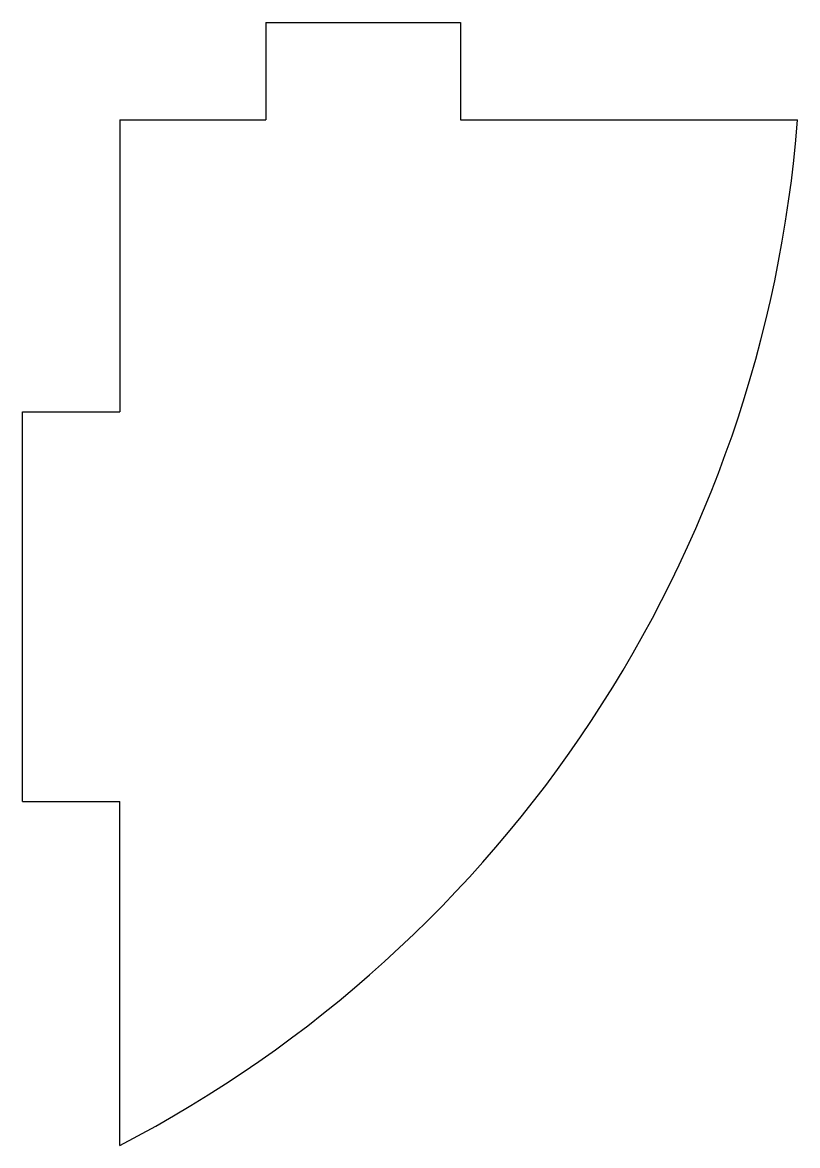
# Model space of a CAD drawing. Extents: x 0 to 1, y 0.06 to 1.5.
import ezdxf

# ---------------------------------------------------------------- set-up
doc = ezdxf.new("R2010")
doc.units = 0
doc.layers.add('VISIBLE', color=7, linetype='CONTINUOUS')

msp = doc.modelspace()

# ---------------------------------------------------------------- linework, layer by layer
at = {"layer": 'VISIBLE'}
for p, q in [((0.3125, 1.5), (0.5625, 1.5)), ((0.3125, 1.5), (0.3125, 1.375)), ((0.5625, 1.5), (0.5625, 1.375)), ((0.125, 1.375), (0.3125, 1.375)), ((0.125, 1.375), (0.125, 1)), ((0.5625, 1.375), (0.9952, 1.375)), ((0, 1), (0.125, 1)), ((0, 0.5), (0, 1)), ((0, 0.5), (0.125, 0.5)), ((0.125, 0.0584), (0.125, 0.5))]:
    msp.add_line(p, q, dxfattribs=at)
msp.add_arc((-0.625, 1.5), 1.625, 297.4864, 355.5883, dxfattribs=at)

doc.saveas('drawing.dxf')
